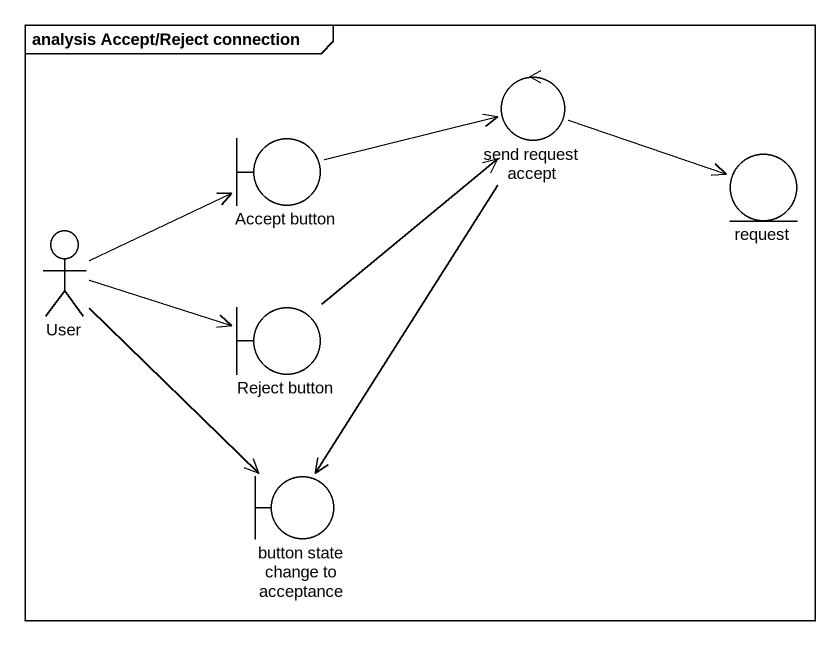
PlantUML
@startuml
mainframe analysis Accept/Reject connection
control "send request accept" as send_request_accept
boundary "Accept button" as Accept_button
entity request
actor User
boundary "Reject button" as Reject_button
boundary "button state change to acceptance" as button_state_change_to
send_request_accept -right-> request
send_request_accept --> button_state_change_to
Accept_button -right-> send_request_accept
User -right-> Accept_button
User -right-> Reject_button
User --> button_state_change_to
Reject_button -up-> send_request_accept
@enduml
